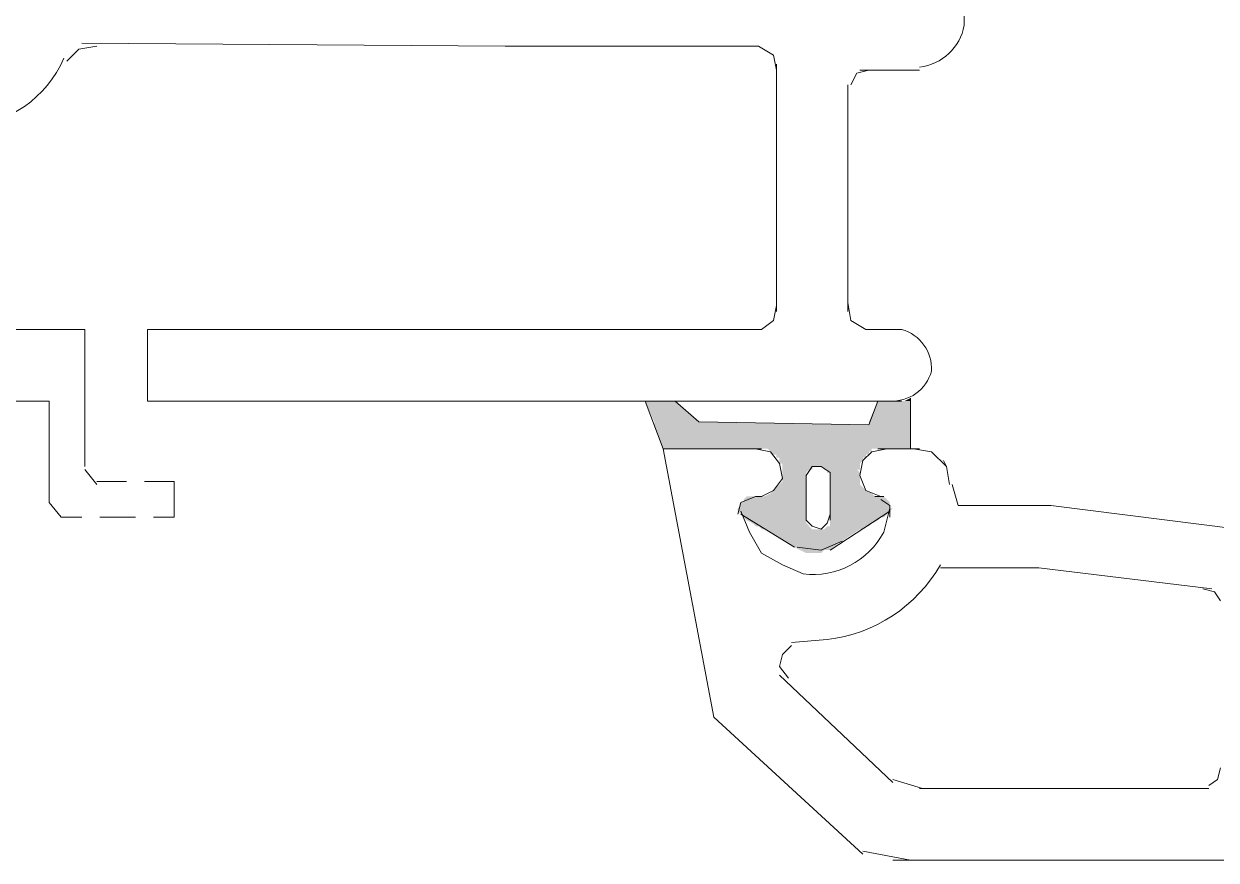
# Model space of a CAD drawing. Header units: millimetres. Extents: x 31 to 483, y 54 to 677.
# Drawn here: x 62.2 to 105.88, y 461.3 to 491.93 of the extents above; entities that cross this region are included whole.
import ezdxf

# ---------------------------------------------------------------- set-up
doc = ezdxf.new("R2010")
doc.units = ezdxf.units.MM
for name, color, linetype, lineweight in [('Заливка', 7, 'CONTINUOUS', 0), ('Линии 0.13', 7, 'CONTINUOUS', 13), ('Линии 0.18', 7, 'CONTINUOUS', 18)]:
    doc.layers.add(name, color=color, linetype=linetype, lineweight=lineweight)

msp = doc.modelspace()

# ---------------------------------------------------------------- hatches: boundary and pattern name
at = {"layer": 'Заливка'}
h = msp.add_hatch(color=256, dxfattribs=at)
h.dxf.hatch_style = 1
h.paths.add_polyline_path([(84.965, 478.117), (86.93, 477.353), (85.292, 477.353)])
h = msp.add_hatch(color=256, dxfattribs=at)
h.dxf.hatch_style = 1
h.paths.add_polyline_path([(84.965, 478.117), (86.057, 478.117), (86.93, 477.353)])
h = msp.add_hatch(color=256, dxfattribs=at)
h.dxf.hatch_style = 1
h.paths.add_polyline_path([(93.483, 478.117), (94.684, 477.353), (93.155, 477.353)])
h = msp.add_hatch(color=256, dxfattribs=at)
h.dxf.hatch_style = 1
h.paths.add_polyline_path([(93.483, 478.117), (94.684, 478.117), (94.684, 477.353)])
h = msp.add_hatch(color=256, dxfattribs=at)
h.dxf.hatch_style = 1
h.paths.add_polyline_path([(94.684, 478.226), (94.684, 478.117), (94.466, 478.117)])
h = msp.add_hatch(color=256, dxfattribs=at)
h.dxf.hatch_style = 1
h.paths.add_polyline_path([(85.292, 477.353), (93.155, 477.244), (85.292, 477.244)])
h = msp.add_hatch(color=256, dxfattribs=at)
h.dxf.hatch_style = 1
h.paths.add_polyline_path([(85.292, 477.353), (86.93, 477.353), (93.155, 477.244)])
h = msp.add_hatch(color=256, dxfattribs=at)
h.dxf.hatch_style = 1
h.paths.add_polyline_path([(85.292, 477.244), (94.684, 476.37), (85.62, 476.37)])
h = msp.add_hatch(color=256, dxfattribs=at)
h.dxf.hatch_style = 1
h.paths.add_polyline_path([(85.292, 477.244), (94.684, 477.244), (94.684, 476.37)])
h = msp.add_hatch(color=256, dxfattribs=at)
h.dxf.hatch_style = 1
h.paths.add_polyline_path([(93.155, 477.353), (94.684, 477.244), (93.155, 477.244)])
h = msp.add_hatch(color=256, dxfattribs=at)
h.dxf.hatch_style = 1
h.paths.add_polyline_path([(93.155, 477.353), (94.684, 477.353), (94.684, 477.244)])
h = msp.add_hatch(color=256, dxfattribs=at)
h.dxf.hatch_style = 1
h.paths.add_polyline_path([(89.442, 476.37), (93.264, 476.261), (89.551, 476.261)])
h = msp.add_hatch(color=256, dxfattribs=at)
h.dxf.hatch_style = 1
h.paths.add_polyline_path([(89.442, 476.37), (93.264, 476.37), (93.264, 476.261)])
h = msp.add_hatch(color=256, dxfattribs=at)
h.dxf.hatch_style = 1
h.paths.add_polyline_path([(89.551, 476.261), (93.155, 476.151), (89.661, 476.151)])
h = msp.add_hatch(color=256, dxfattribs=at)
h.dxf.hatch_style = 1
h.paths.add_polyline_path([(89.551, 476.261), (93.155, 476.261), (93.155, 476.151)])
h = msp.add_hatch(color=256, dxfattribs=at)
h.dxf.hatch_style = 1
h.paths.add_polyline_path([(89.77, 476.151), (93.046, 476.042), (89.77, 476.042)])
h = msp.add_hatch(color=256, dxfattribs=at)
h.dxf.hatch_style = 1
h.paths.add_polyline_path([(89.77, 476.151), (93.046, 476.151), (93.046, 476.042)])
h = msp.add_hatch(color=256, dxfattribs=at)
h.dxf.hatch_style = 1
h.paths.add_polyline_path([(89.879, 476.042), (92.937, 475.933), (89.879, 475.933)])
h = msp.add_hatch(color=256, dxfattribs=at)
h.dxf.hatch_style = 1
h.paths.add_polyline_path([(89.879, 476.042), (92.937, 476.042), (92.937, 475.933)])
h = msp.add_hatch(color=256, dxfattribs=at)
h.dxf.hatch_style = 1
h.paths.add_polyline_path([(89.879, 475.933), (92.828, 475.824), (89.879, 475.824)])
h = msp.add_hatch(color=256, dxfattribs=at)
h.dxf.hatch_style = 1
h.paths.add_polyline_path([(89.879, 475.933), (92.937, 475.933), (92.828, 475.824)])
h = msp.add_hatch(color=256, dxfattribs=at)
h.dxf.hatch_style = 1
h.paths.add_polyline_path([(89.988, 475.824), (92.828, 475.715), (89.988, 475.715)])
h = msp.add_hatch(color=256, dxfattribs=at)
h.dxf.hatch_style = 1
h.paths.add_polyline_path([(89.988, 475.824), (92.828, 475.824), (92.828, 475.715)])
h = msp.add_hatch(color=256, dxfattribs=at)
h.dxf.hatch_style = 1
h.paths.add_polyline_path([(89.988, 475.715), (91.08, 475.605), (89.988, 475.605)])
h = msp.add_hatch(color=256, dxfattribs=at)
h.dxf.hatch_style = 1
h.paths.add_polyline_path([(89.988, 475.715), (91.08, 475.715), (91.08, 475.605)])
h = msp.add_hatch(color=256, dxfattribs=at)
h.dxf.hatch_style = 1
h.paths.add_polyline_path([(91.408, 475.715), (92.828, 475.605), (91.517, 475.605)])
h = msp.add_hatch(color=256, dxfattribs=at)
h.dxf.hatch_style = 1
h.paths.add_polyline_path([(91.408, 475.715), (92.828, 475.715), (92.828, 475.605)])
h = msp.add_hatch(color=256, dxfattribs=at)
h.dxf.hatch_style = 1
h.paths.add_polyline_path([(89.988, 475.605), (90.862, 475.496), (89.988, 475.496)])
h = msp.add_hatch(color=256, dxfattribs=at)
h.dxf.hatch_style = 1
h.paths.add_polyline_path([(89.988, 475.605), (90.971, 475.605), (90.862, 475.496)])
h = msp.add_hatch(color=256, dxfattribs=at)
h.dxf.hatch_style = 1
h.paths.add_polyline_path([(89.988, 475.496), (90.862, 475.387), (89.988, 475.387)])
h = msp.add_hatch(color=256, dxfattribs=at)
h.dxf.hatch_style = 1
h.paths.add_polyline_path([(89.988, 475.496), (90.862, 475.496), (90.862, 475.387)])
h = msp.add_hatch(color=256, dxfattribs=at)
h.dxf.hatch_style = 1
h.paths.add_polyline_path([(89.988, 475.387), (90.862, 475.278), (89.988, 475.278)])
h = msp.add_hatch(color=256, dxfattribs=at)
h.dxf.hatch_style = 1
h.paths.add_polyline_path([(89.988, 475.387), (90.862, 475.387), (90.862, 475.278)])
h = msp.add_hatch(color=256, dxfattribs=at)
h.dxf.hatch_style = 1
h.paths.add_polyline_path([(89.988, 475.278), (90.862, 475.169), (89.988, 475.169)])
h = msp.add_hatch(color=256, dxfattribs=at)
h.dxf.hatch_style = 1
h.paths.add_polyline_path([(89.988, 475.278), (90.862, 475.278), (90.862, 475.169)])
h = msp.add_hatch(color=256, dxfattribs=at)
h.dxf.hatch_style = 1
h.paths.add_polyline_path([(91.626, 475.605), (92.828, 475.496), (91.626, 475.496)])
h = msp.add_hatch(color=256, dxfattribs=at)
h.dxf.hatch_style = 1
h.paths.add_polyline_path([(91.626, 475.605), (92.718, 475.605), (92.828, 475.496)])
h = msp.add_hatch(color=256, dxfattribs=at)
h.dxf.hatch_style = 1
h.paths.add_polyline_path([(91.736, 475.496), (92.828, 475.387), (91.736, 475.387)])
h = msp.add_hatch(color=256, dxfattribs=at)
h.dxf.hatch_style = 1
h.paths.add_polyline_path([(91.736, 475.496), (92.828, 475.496), (92.828, 475.387)])
h = msp.add_hatch(color=256, dxfattribs=at)
h.dxf.hatch_style = 1
h.paths.add_polyline_path([(91.736, 475.387), (92.828, 475.278), (91.736, 475.278)])
h = msp.add_hatch(color=256, dxfattribs=at)
h.dxf.hatch_style = 1
h.paths.add_polyline_path([(91.736, 475.387), (92.828, 475.387), (92.828, 475.278)])
h = msp.add_hatch(color=256, dxfattribs=at)
h.dxf.hatch_style = 1
h.paths.add_polyline_path([(91.736, 475.278), (92.828, 475.169), (91.736, 475.169)])
h = msp.add_hatch(color=256, dxfattribs=at)
h.dxf.hatch_style = 1
h.paths.add_polyline_path([(91.736, 475.278), (92.828, 475.278), (92.828, 475.169)])
h = msp.add_hatch(color=256, dxfattribs=at)
h.dxf.hatch_style = 1
h.paths.add_polyline_path([(89.661, 474.841), (90.862, 474.732), (89.551, 474.732)])
h = msp.add_hatch(color=256, dxfattribs=at)
h.dxf.hatch_style = 1
h.paths.add_polyline_path([(89.77, 474.95), (90.862, 474.841), (89.661, 474.841)])
h = msp.add_hatch(color=256, dxfattribs=at)
h.dxf.hatch_style = 1
h.paths.add_polyline_path([(89.661, 474.841), (90.862, 474.841), (90.862, 474.732)])
h = msp.add_hatch(color=256, dxfattribs=at)
h.dxf.hatch_style = 1
h.paths.add_polyline_path([(89.879, 475.059), (90.862, 474.95), (89.77, 474.95)])
h = msp.add_hatch(color=256, dxfattribs=at)
h.dxf.hatch_style = 1
h.paths.add_polyline_path([(89.77, 474.95), (90.862, 474.95), (90.862, 474.841)])
h = msp.add_hatch(color=256, dxfattribs=at)
h.dxf.hatch_style = 1
h.paths.add_polyline_path([(89.988, 475.169), (90.862, 475.059), (89.879, 475.059)])
h = msp.add_hatch(color=256, dxfattribs=at)
h.dxf.hatch_style = 1
h.paths.add_polyline_path([(89.879, 475.059), (90.862, 475.059), (90.862, 474.95)])
h = msp.add_hatch(color=256, dxfattribs=at)
h.dxf.hatch_style = 1
h.paths.add_polyline_path([(89.988, 475.169), (90.862, 475.169), (90.862, 475.059)])
h = msp.add_hatch(color=256, dxfattribs=at)
h.dxf.hatch_style = 1
h.paths.add_polyline_path([(91.736, 475.169), (92.828, 475.059), (91.736, 475.059)])
h = msp.add_hatch(color=256, dxfattribs=at)
h.dxf.hatch_style = 1
h.paths.add_polyline_path([(91.736, 475.169), (92.828, 475.169), (92.828, 475.059)])
h = msp.add_hatch(color=256, dxfattribs=at)
h.dxf.hatch_style = 1
h.paths.add_polyline_path([(91.736, 475.059), (92.937, 474.95), (91.736, 474.95)])
h = msp.add_hatch(color=256, dxfattribs=at)
h.dxf.hatch_style = 1
h.paths.add_polyline_path([(91.736, 475.059), (92.828, 475.059), (92.937, 474.95)])
h = msp.add_hatch(color=256, dxfattribs=at)
h.dxf.hatch_style = 1
h.paths.add_polyline_path([(91.736, 474.95), (93.046, 474.841), (91.736, 474.841)])
h = msp.add_hatch(color=256, dxfattribs=at)
h.dxf.hatch_style = 1
h.paths.add_polyline_path([(91.736, 474.95), (92.937, 474.95), (93.046, 474.841)])
h = msp.add_hatch(color=256, dxfattribs=at)
h.dxf.hatch_style = 1
h.paths.add_polyline_path([(91.736, 474.841), (93.264, 474.732), (91.736, 474.732)])
h = msp.add_hatch(color=256, dxfattribs=at)
h.dxf.hatch_style = 1
h.paths.add_polyline_path([(91.736, 474.841), (93.046, 474.841), (93.264, 474.732)])
h = msp.add_hatch(color=256, dxfattribs=at)
h.dxf.hatch_style = 1
h.paths.add_polyline_path([(88.459, 474.404), (90.862, 474.295), (88.459, 474.295)])
h = msp.add_hatch(color=256, dxfattribs=at)
h.dxf.hatch_style = 1
h.paths.add_polyline_path([(88.459, 474.404), (90.862, 474.404), (90.862, 474.295)])
h = msp.add_hatch(color=256, dxfattribs=at)
h.dxf.hatch_style = 1
h.paths.add_polyline_path([(88.678, 474.623), (90.862, 474.513), (88.568, 474.513)])
h = msp.add_hatch(color=256, dxfattribs=at)
h.dxf.hatch_style = 1
h.paths.add_polyline_path([(88.568, 474.513), (90.862, 474.404), (88.568, 474.404)])
h = msp.add_hatch(color=256, dxfattribs=at)
h.dxf.hatch_style = 1
h.paths.add_polyline_path([(88.568, 474.513), (90.862, 474.513), (90.862, 474.404)])
h = msp.add_hatch(color=256, dxfattribs=at)
h.dxf.hatch_style = 1
h.paths.add_polyline_path([(88.678, 474.623), (90.862, 474.623), (90.862, 474.513)])
h = msp.add_hatch(color=256, dxfattribs=at)
h.dxf.hatch_style = 1
h.paths.add_polyline_path([(89.551, 474.732), (90.862, 474.623), (89.333, 474.623)])
h = msp.add_hatch(color=256, dxfattribs=at)
h.dxf.hatch_style = 1
h.paths.add_polyline_path([(89.551, 474.732), (90.862, 474.732), (90.862, 474.623)])
h = msp.add_hatch(color=256, dxfattribs=at)
h.dxf.hatch_style = 1
h.paths.add_polyline_path([(91.736, 474.732), (93.374, 474.623), (91.736, 474.623)])
h = msp.add_hatch(color=256, dxfattribs=at)
h.dxf.hatch_style = 1
h.paths.add_polyline_path([(91.736, 474.732), (93.264, 474.732), (93.374, 474.623)])
h = msp.add_hatch(color=256, dxfattribs=at)
h.dxf.hatch_style = 1
h.paths.add_polyline_path([(91.736, 474.623), (93.811, 474.513), (91.736, 474.513)])
h = msp.add_hatch(color=256, dxfattribs=at)
h.dxf.hatch_style = 1
h.paths.add_polyline_path([(91.736, 474.623), (93.701, 474.623), (93.811, 474.513)])
h = msp.add_hatch(color=256, dxfattribs=at)
h.dxf.hatch_style = 1
h.paths.add_polyline_path([(91.736, 474.513), (93.92, 474.404), (91.736, 474.404)])
h = msp.add_hatch(color=256, dxfattribs=at)
h.dxf.hatch_style = 1
h.paths.add_polyline_path([(91.736, 474.513), (93.811, 474.513), (93.92, 474.404)])
h = msp.add_hatch(color=256, dxfattribs=at)
h.dxf.hatch_style = 1
h.paths.add_polyline_path([(91.736, 474.404), (93.92, 474.295), (91.736, 474.295)])
h = msp.add_hatch(color=256, dxfattribs=at)
h.dxf.hatch_style = 1
h.paths.add_polyline_path([(91.736, 474.404), (93.92, 474.404), (93.92, 474.295)])
h = msp.add_hatch(color=256, dxfattribs=at)
h.dxf.hatch_style = 1
h.paths.add_polyline_path([(88.459, 474.295), (90.862, 474.186), (88.35, 474.186)])
h = msp.add_hatch(color=256, dxfattribs=at)
h.dxf.hatch_style = 1
h.paths.add_polyline_path([(88.35, 474.186), (90.862, 474.076), (88.35, 474.076)])
h = msp.add_hatch(color=256, dxfattribs=at)
h.dxf.hatch_style = 1
h.paths.add_polyline_path([(88.35, 474.186), (90.862, 474.186), (90.862, 474.076)])
h = msp.add_hatch(color=256, dxfattribs=at)
h.dxf.hatch_style = 1
h.paths.add_polyline_path([(88.35, 474.076), (90.862, 473.967), (88.459, 473.967)])
h = msp.add_hatch(color=256, dxfattribs=at)
h.dxf.hatch_style = 1
h.paths.add_polyline_path([(88.35, 474.076), (90.862, 474.076), (90.862, 473.967)])
h = msp.add_hatch(color=256, dxfattribs=at)
h.dxf.hatch_style = 1
h.paths.add_polyline_path([(88.459, 474.295), (90.862, 474.295), (90.862, 474.186)])
h = msp.add_hatch(color=256, dxfattribs=at)
h.dxf.hatch_style = 1
h.paths.add_polyline_path([(88.459, 473.967), (90.862, 473.749), (88.678, 473.749)])
h = msp.add_hatch(color=256, dxfattribs=at)
h.dxf.hatch_style = 1
h.paths.add_polyline_path([(88.459, 473.967), (90.862, 473.967), (90.862, 473.749)])
h = msp.add_hatch(color=256, dxfattribs=at)
h.dxf.hatch_style = 1
h.paths.add_polyline_path([(91.736, 474.295), (93.92, 474.186), (91.736, 474.186)])
h = msp.add_hatch(color=256, dxfattribs=at)
h.dxf.hatch_style = 1
h.paths.add_polyline_path([(91.736, 474.295), (93.92, 474.295), (93.92, 474.186)])
h = msp.add_hatch(color=256, dxfattribs=at)
h.dxf.hatch_style = 1
h.paths.add_polyline_path([(91.736, 474.186), (93.92, 474.076), (91.736, 474.076)])
h = msp.add_hatch(color=256, dxfattribs=at)
h.dxf.hatch_style = 1
h.paths.add_polyline_path([(91.736, 474.186), (94.029, 474.186), (93.92, 474.076)])
h = msp.add_hatch(color=256, dxfattribs=at)
h.dxf.hatch_style = 1
h.paths.add_polyline_path([(91.736, 474.076), (93.701, 473.858), (91.736, 473.858)])
h = msp.add_hatch(color=256, dxfattribs=at)
h.dxf.hatch_style = 1
h.paths.add_polyline_path([(91.736, 474.076), (93.92, 474.076), (93.701, 473.858)])
h = msp.add_hatch(color=256, dxfattribs=at)
h.dxf.hatch_style = 1
h.paths.add_polyline_path([(88.678, 473.749), (90.862, 473.64), (88.896, 473.64)])
h = msp.add_hatch(color=256, dxfattribs=at)
h.dxf.hatch_style = 1
h.paths.add_polyline_path([(88.678, 473.749), (90.862, 473.749), (90.862, 473.64)])
h = msp.add_hatch(color=256, dxfattribs=at)
h.dxf.hatch_style = 1
h.paths.add_polyline_path([(88.896, 473.64), (90.971, 473.53), (89.005, 473.53)])
h = msp.add_hatch(color=256, dxfattribs=at)
h.dxf.hatch_style = 1
h.paths.add_polyline_path([(88.896, 473.64), (90.862, 473.64), (90.971, 473.53)])
h = msp.add_hatch(color=256, dxfattribs=at)
h.dxf.hatch_style = 1
h.paths.add_polyline_path([(89.115, 473.53), (91.08, 473.421), (89.224, 473.421)])
h = msp.add_hatch(color=256, dxfattribs=at)
h.dxf.hatch_style = 1
h.paths.add_polyline_path([(89.115, 473.53), (90.971, 473.53), (91.08, 473.421)])
h = msp.add_hatch(color=256, dxfattribs=at)
h.dxf.hatch_style = 1
h.paths.add_polyline_path([(91.626, 473.53), (92.937, 473.421), (91.517, 473.421)])
h = msp.add_hatch(color=256, dxfattribs=at)
h.dxf.hatch_style = 1
h.paths.add_polyline_path([(91.626, 473.53), (93.046, 473.53), (92.937, 473.421)])
h = msp.add_hatch(color=256, dxfattribs=at)
h.dxf.hatch_style = 1
h.paths.add_polyline_path([(91.736, 473.858), (93.483, 473.749), (91.736, 473.749)])
h = msp.add_hatch(color=256, dxfattribs=at)
h.dxf.hatch_style = 1
h.paths.add_polyline_path([(91.736, 473.858), (93.592, 473.858), (93.483, 473.749)])
h = msp.add_hatch(color=256, dxfattribs=at)
h.dxf.hatch_style = 1
h.paths.add_polyline_path([(91.736, 473.749), (93.264, 473.64), (91.736, 473.64)])
h = msp.add_hatch(color=256, dxfattribs=at)
h.dxf.hatch_style = 1
h.paths.add_polyline_path([(91.736, 473.749), (93.483, 473.749), (93.264, 473.64)])
h = msp.add_hatch(color=256, dxfattribs=at)
h.dxf.hatch_style = 1
h.paths.add_polyline_path([(91.736, 473.64), (93.155, 473.53), (91.736, 473.53)])
h = msp.add_hatch(color=256, dxfattribs=at)
h.dxf.hatch_style = 1
h.paths.add_polyline_path([(91.736, 473.64), (93.264, 473.64), (93.155, 473.53)])
h = msp.add_hatch(color=256, dxfattribs=at)
h.dxf.hatch_style = 1
h.paths.add_polyline_path([(89.333, 473.421), (91.845, 472.766), (90.425, 472.766)])
h = msp.add_hatch(color=256, dxfattribs=at)
h.dxf.hatch_style = 1
h.paths.add_polyline_path([(89.333, 473.421), (92.828, 473.421), (91.845, 472.766)])
h = msp.add_hatch(color=256, dxfattribs=at)
h.dxf.hatch_style = 1
h.paths.add_polyline_path([(90.425, 472.766), (91.736, 472.657), (90.643, 472.657)])
h = msp.add_hatch(color=256, dxfattribs=at)
h.dxf.hatch_style = 1
h.paths.add_polyline_path([(90.425, 472.766), (91.845, 472.766), (91.736, 472.657)])
h = msp.add_hatch(color=256, dxfattribs=at)
h.dxf.hatch_style = 1
h.paths.add_polyline_path([(90.643, 472.657), (91.408, 472.548), (90.862, 472.548)])
h = msp.add_hatch(color=256, dxfattribs=at)
h.dxf.hatch_style = 1
h.paths.add_polyline_path([(90.643, 472.657), (91.517, 472.657), (91.408, 472.548)])

# ---------------------------------------------------------------- linework, layer by layer
at = {"layer": 'Линии 0.13'}
for p, q in [((65.962, 475.169), (64.87, 475.169)), ((64.324, 473.858), (63.56, 473.858)), ((66.29, 473.858), (64.979, 473.858))]:
    msp.add_line(p, q, dxfattribs=at)
msp.add_lwpolyline([(66.617, 475.169), (67.71, 475.169), (67.71, 473.858), (66.945, 473.858)], dxfattribs=at)
at = {"layer": 'Линии 0.18'}
for p, q in [((89.77, 481.393), (89.77, 490.458)), ((95.012, 490.239), (92.828, 490.239)), ((92.391, 489.693), (92.391, 481.393)), ((58.208, 478.117), (63.123, 478.117)), ((84.965, 478.117), (85.62, 476.37)), ((94.684, 478.226), (94.684, 476.37)), ((89.224, 476.37), (85.62, 476.37)), ((95.012, 476.37), (93.483, 476.37)), ((95.995, 475.715), (95.885, 475.933)), ((64.87, 475.059), (64.433, 475.605)), ((91.736, 473.749), (91.736, 475.387)), ((93.701, 474.623), (93.374, 474.623)), ((90.425, 472.766), (88.459, 473.967)), ((93.92, 474.076), (91.736, 472.657)), ((94.029, 464.138), (89.879, 468.07)), ((95.121, 463.92), (94.029, 464.248)), ((105.605, 463.92), (95.012, 463.92)), ((94.684, 461.299), (92.937, 461.627)), ((94.029, 461.299), (105.168, 461.299))]:
    msp.add_line(p, q, dxfattribs=at)
for points in [[(96.65, 505.747), (96.65, 491.878, -0.33017), (95.012, 490.349)], [(63.669, 490.676, -0.283116), (60.065, 488.164)], [(93.92, 478.117, 0.353182), (95.449, 479.209, 0.353171), (94.357, 480.738), (93.046, 480.738), (92.5, 481.066), (92.391, 481.721)], [(93.92, 474.186), (93.701, 473.312, -0.309351), (90.753, 471.783), (89.988, 472.111), (89.224, 472.548), (88.787, 473.312), (88.459, 474.076)], [(95.776, 472.111, -0.237809), (91.626, 469.381), (90.316, 469.271)]]:
    msp.add_lwpolyline(points, format="xyb", dxfattribs=at)
for points in [[(63.778, 490.567), (64.215, 491.004), (64.87, 491.113)], [(64.324, 491.222), (79.832, 491.113), (89.115, 491.113), (89.661, 490.785), (89.77, 490.239)], [(92.5, 489.693), (92.718, 490.13), (93.155, 490.239)], [(64.433, 475.715), (64.433, 480.738), (59.956, 480.738), (59.519, 481.284), (59.519, 487.618)], [(89.77, 481.612), (89.661, 481.066), (89.224, 480.738), (66.727, 480.738), (66.727, 478.117)], [(63.123, 478.117), (46.195, 478.117), (57.225, 478.117)], [(63.123, 478.117), (63.123, 474.404), (63.56, 473.858)], [(86.057, 478.117), (86.93, 477.353), (93.155, 477.244), (93.483, 478.117)], [(92.937, 461.517), (87.476, 466.541), (85.62, 476.37)], [(88.35, 473.967), (88.459, 474.404), (89.005, 474.623), (89.224, 474.623), (89.661, 474.841), (89.988, 475.278), (89.879, 475.824), (89.551, 476.261), (89.005, 476.37)], [(93.592, 474.623), (93.046, 474.841), (92.828, 475.387), (92.937, 475.933), (93.264, 476.261), (93.811, 476.37)], [(94.793, 476.37), (95.449, 476.261), (95.995, 475.715), (96.104, 475.059)], [(91.736, 475.169), (91.736, 475.496), (91.408, 475.715), (91.08, 475.715), (90.862, 475.387), (90.862, 473.749), (91.08, 473.53), (91.408, 473.421), (91.626, 473.64), (91.736, 473.967)], [(106.697, 473.421), (99.817, 474.295), (96.432, 474.295), (96.213, 475.059)], [(93.592, 474.513), (93.92, 474.295), (93.92, 473.858)], [(92.172, 472.984), (91.408, 472.657), (90.534, 472.766)], [(105.714, 471.237), (99.38, 472.002), (95.776, 472.002)], [(105.387, 471.237), (105.823, 471.128), (106.042, 470.8)], [(90.207, 467.961), (89.879, 468.398), (89.988, 468.834), (90.316, 469.162)], [(106.042, 464.685), (105.933, 464.248), (105.605, 464.029)], [(106.151, 461.299), (150.49, 461.299), (94.029, 461.299), (150.49, 461.299)]]:
    msp.add_lwpolyline(points, dxfattribs=at)
msp.add_lwpolyline([(66.727, 478.117), (94.357, 478.117)], close=True, dxfattribs=at)

doc.saveas('drawing.dxf')
